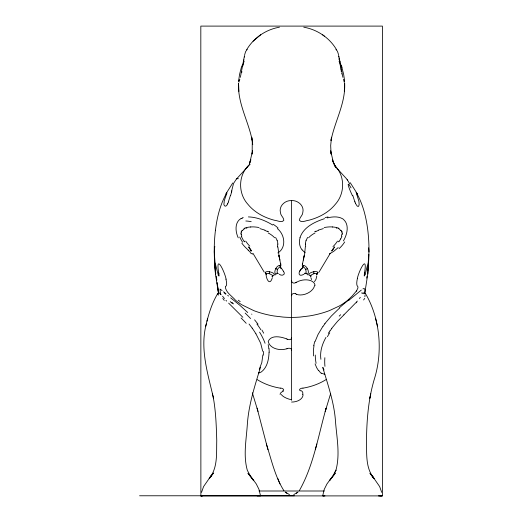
<?xml version="1.0" encoding="UTF-8"?>
<svg xmlns="http://www.w3.org/2000/svg" width="522" height="522" viewBox="0 0 522 522"><rect width="100%" height="100%" fill="white"/><g stroke="black" fill="none" stroke-linecap="round" stroke-linejoin="round"><path stroke-width="0.78" d="M269.052 352.174C268.83 359.267 267.303 367.501 261.268 371.964A38.948 16.508 49.7 0 1 258.86 372.865M291.615 295.772C291.446 293.677 294.049 292.946 295.654 293.749M291.615 337.708C291.667 339.868 288.823 340.031 287.368 339.254M277.861 244.074L277.397 247.036M262.873 354.98L261.79 362.666L259.258 369.263M344.311 91.422L344.651 83.102C345.708 103.363 334.719 121.228 331.02 140.562L331.503 137.201L330.68 145.553L331.092 154.094L330.654 150.845L333.565 163.216L332.37 159.745L335.613 167.047L333.688 163.353L335.548 166.492M269.215 273.495L269.482 271.61M218.398 290.682L218.47 289.919M305.344 246.873L304.659 253.542L303.275 260.041M280.738 268.112A4.822 2.506 -62.6 0 0 280.549 266.246L279.909 265.515L279.896 266.083A1.488 1.272 -62.7 0 0 280.027 266.579L280.386 267.081A3.38 1.723 -70 0 1 281.058 268.673M364.839 293.018L367.775 274.024L368.395 264.739M367.775 274.024L368.571 262.351M217.622 294.649L217.713 293.906M238.639 80.669L239.585 74.32L241.738 65.916M302.395 264.269L304.385 255.304L304.072 256.622M349.818 184.012L347.241 179.672M302.277 265.587L302.44 263.695M364.819 292.822C365.048 291.563 365.426 287.093 362.934 288.894M215.455 230.202C216.995 217.596 220.056 204.97 226.248 193.786M342.08 233.504L342.047 231.925M364.382 273.782L364.219 276.04L364.845 275.081M244.42 55.998L240.348 77.341M365.648 293.873C379.833 318.094 383.187 350.986 374.339 379.089C368.349 399.095 366.738 419.988 366.477 440.77C366.855 453.442 365.296 467.966 374.046 478.446L372.173 475.79L379.651 486.569L381.693 492.344M206.314 323.868C199.6 348.885 208.069 374.339 213.602 398.691L212.428 393.797M313.996 345.681L313.376 350.386L313.468 355.939M364.545 272.895C367.827 253.15 358.934 270.761 357.329 278.467M241.784 72.33L241.921 71.618M324.997 495.893L322.674 495.893L324.279 489.297L326.948 483.959L332.977 475.686L336.011 470.12L334.648 472.978M244.668 54.725L245.634 51.554L247.18 49.512M205.753 326.263C208.363 314.818 211.762 303.308 217.942 293.24M316.782 275.994L316.019 279.237L314.459 281.71M370.796 393.797L369.628 398.691L369.994 397.177M207.625 318.531L206.94 321.174M341.871 234.515L341.832 234.659A11.83 7.96 -77 0 1 341.518 235.663L341.408 236.061M241.184 231.925L241.151 233.504M299.282 490.739C313.657 465.454 318.211 435.818 326.152 408.132L325.206 411.493L330.654 393.51M231.363 192.129L233.543 183.418L236.133 179.496M315.275 449.736L316.867 443.981M230.47 195.319L228.336 201.949M239.8 79.298L239.317 80.877M201.538 492.344L203.58 486.569L211.058 475.79L209.185 478.446C217.935 467.966 216.376 453.442 216.754 440.77C216.349 426.2 215.86 411.545 213.237 397.177M260.491 367.299C254.756 385.98 248.694 404.739 247.337 424.373C246.364 439.576 243.082 455.458 247.35 470.394L250.253 475.686L256.282 483.959L258.951 489.297L260.556 495.893L257.15 495.893M299.974 237.68C303.543 227.05 314.629 221.954 324.534 218.659M335.881 470.394C340.435 453.938 336.475 436.47 335.372 419.779C333.891 401.842 327.888 384.805 322.831 367.671M315.138 341.395L318.068 334.439L322.909 326.335M365.087 274.455L368.212 262.586L368.976 251.982A378.933 252.1 0 0 0 367.788 230.202C366.222 217.596 363.181 204.97 356.983 193.786M299.53 271.662L301.631 268.491C298.016 271.584 297.808 277.763 304 274.22M272.393 277.613C269.77 286.728 265.881 278.631 266.044 273.489A1.488 1.344 -8.3 0 0 265.763 273.058L265.339 272.706L265.809 273.528A4.842 1.951 14.9 0 0 266.396 274.043M249.353 163.477L250.86 159.745L249.666 163.216L252.576 150.845L252.139 154.094L252.283 141.345L252.707 144.633L251.728 137.201L252.211 140.562C248.537 121.215 237.49 103.369 238.58 83.102L238.919 91.422M306.049 240.44L307.647 237.419M243.67 60.572L243.976 59.841M227.572 203.724C226.587 207.887 222.731 206.379 224.147 202.419C223.403 201.531 228.297 190.484 226.561 193.238M325.976 337.362C322.25 343.965 319.745 351.619 320.899 359.267M225.817 194.001L232.753 182.981M343.385 240.936C347.195 234.626 349.747 224.395 343.084 219.09A25.643 13.735 -66.9 0 0 342.589 218.751C337.956 216.115 332.273 216.728 327.294 217.896M246.665 49.773C253.555 37.858 265.926 29.539 279.453 27.19M330.289 253.281L319.014 272.145M328.292 333.375L329.871 330.941M356.715 290.545L357.962 287.89L357.766 286.356A7.432 2.101 -66.3 0 0 357.577 286.278A10.59 3.041 -71.5 0 1 357.42 278.415M338.902 241.144L338.439 241.849M331.718 251.075L333.14 248.974M334.491 247.03L331.92 250.723L334.576 247.01M356.356 291.074L352.148 296.091L347.763 300.196A59.841 44.677 0 0 1 339.326 305.996L329.375 310.636A83.69 62.483 0 0 1 309.278 315.947L300.215 317.063A81.269 60.669 0 0 1 291.615 317.409A81.269 60.669 0 0 1 283.015 317.063L273.946 315.967A83.69 62.483 0 0 1 253.842 310.649L242.104 304.933A59.652 44.54 0 0 1 235.468 300.196C232.303 296.248 225.217 292.203 225.406 286.402A7.21 2.036 65.5 0 1 225.667 286.304A10.564 2.851 69.3 0 0 225.928 279.12M331.209 478.426L329.473 480.736L335.281 473.213L331.209 478.426L331.457 478.106M331.614 328.462L337.493 321.382L343.946 314.857M359.43 298.499L360.31 297.351M324.795 323.718L331.313 316.064L339.404 308.195M249.94 164.221C238.13 174.133 237.634 193.036 247.891 204.285C254.664 212.637 264.641 217.811 274.944 220.382C277.587 220.493 281.821 223.135 283.811 220.382C283.89 217.472 280.614 215.716 280.49 212.754C278.631 206.236 284.875 200.291 291.211 200.605C297.625 199.952 304.47 205.609 302.819 212.382C302.799 215.508 299.387 217.361 299.419 220.382C301.69 223.259 306.238 220.304 309.161 220.16C319.144 217.517 328.762 212.402 335.339 204.285C345.159 193.421 345.283 175.281 334.289 165.213A47.789 35.679 0 0 1 336.142 167.262M302.173 268.673A3.38 1.723 70 0 1 302.845 267.081L303.151 266.67A1.514 1.298 62.7 0 0 303.334 266.083L303.321 265.515L302.682 266.253A4.822 2.506 62.6 0 0 302.492 268.112M357.348 301.083L356.441 302.101M247.937 166.492L236.779 178.707L238.391 178.707M348.97 309.768L355.802 302.773M338.217 247.572L333.656 251.402L329.434 253.881M253.085 41.218L260.752 34.706M293.769 494.595L298.108 491.985M361.302 290.088L348.683 300.418M296.359 493.349L297.664 492.357M363.841 293.762L365.028 293.207A30.824 3.98 -70.7 0 1 365.354 293.808M277.887 252.929C286.741 247.454 284.777 234.358 277.319 228.564M241.086 218.496C234.385 222.248 235.376 231.912 238.247 237.843M307.523 268.523L305.807 269.424M314.655 231.761L315.856 231.174M282.65 390.874C285.527 389.738 281.965 387.866 280.281 388.107M275.309 274.879L275.792 274.657M244.002 228.988L244.218 228.89A45.662 20.71 41.9 0 1 244.988 228.538M295.87 282.585C294.245 283.707 291.393 282.989 291.615 280.712M242.221 217.974L243.259 217.602M318.283 230.15L323.34 228.603M286.617 348.794C280.294 350.901 269.933 348.918 268.21 341.499C270.872 334.615 281.084 336.631 286.617 338.928M287.57 348.494C288.999 347.952 291.635 348.174 291.615 350.177M246.136 228.231L246.926 228.055M258.56 373.047L258.938 372.969M302.949 388.107C301.266 387.866 297.69 389.732 300.581 390.874M200.879 495.893L200.82 26.1L382.411 26.1L382.411 495.9L200.82 495.9L202.268 495.893M382.306 495.893L378.398 495.893M259.003 491L324.227 491M139.589 495.776L294.362 495.776M379.716 495.9L381.856 495.9M202.229 495.9L201.1 495.9M323.242 495.9L324.123 495.9M248.381 216.911C257.046 217.145 265.352 220.604 272.686 225.021M324.88 374.352L321.278 373.165M336.305 228.055L337.095 228.231M259.891 228.603L264.948 230.15M303.778 27.19C317.304 29.539 329.676 37.865 336.566 49.773M289.462 494.595L285.123 491.985M279.231 274.22C281.815 276.575 286.389 274.507 283.4 271.212M307.438 274.657L307.921 274.879M267.375 231.174L268.576 231.761M277.423 269.424L277.084 269.254M276.862 269.143L275.707 268.523M220.016 289.09L222.085 290.558M250.436 251.995L248.1 250.312M219.449 293.299L221.211 294.806M305.187 252.818L302.134 249.953M335.953 49.44L337.466 51.293L338.563 54.725M285.567 492.357L286.865 493.349M322.479 34.706L324.338 36.129M230.659 297.847L239.709 305.155L247.741 312.534M223.605 291.785L225.935 293.788M228.505 296.046L227.709 295.354M228.636 303.119L242.867 317.304M335.294 166.492L346.451 178.707M226.639 301.096L225.948 300.326M222.561 296.215L224.46 298.551M254.579 319.829L258.044 324.208M249.046 324.025L252.25 328.168M252.022 478.426L247.95 473.213L253.757 480.736L251.774 478.106M264.217 272.145L252.942 253.281M318.57 370.679L316.691 367.749L315.079 363.86M283.948 490.739C275.009 476.658 271.414 459.719 266.364 443.981M248.655 247.01L251.31 250.723L248.74 247.03M350.269 182.707L357.407 193.982M250.09 248.974L251.513 251.075M244.792 241.849L244.329 241.144M275.583 237.419L277.182 240.44M281.599 268.491L283.7 271.662M261.959 330.08L263.708 333.18M255.963 333.832L260.648 343.195L262.703 351.26M356.754 193.375L356.167 192.494L358.94 201.433L359.149 204.598L358.621 206.353L357.276 206.203L355.658 203.724M344.305 81.817L343.43 79.292M324.012 370.02L322.85 367.318M218.45 275.238L219.012 276.04L218.848 273.782M338.941 59.11L339.254 59.841M339.437 60.271L339.998 61.668M339.561 60.572L339.861 61.315M310.838 277.613L311.621 279.577M277.821 478.563L279.962 483.94M354.895 201.949L352.761 195.319M218.144 274.455L215.018 262.586L214.255 251.982A378.933 252.1 0 0 1 215.442 230.202M241.823 236.061L241.693 235.67A11.83 7.96 77 0 1 241.405 234.659L241.36 234.515M252.322 392.733L258.025 411.493M341.179 64.963L341.93 67.364M341.492 65.916L343.646 74.32L344.592 80.669M342.882 77.334L338.811 56.004M267.949 449.736L257.078 408.132M226.111 279.244C224.773 271.845 215.345 252.576 218.685 272.895M375.605 318.531L377.471 326.263M305.69 246.56L305.37 244.074M340.638 68.578L340.827 69.367M279.955 260.041L278.846 255.304L280.953 265.587M268.164 344.52L268.837 348.35M314.016 273.495L313.748 271.61M341.166 70.888L341.31 71.618M341.408 71.175L341.12 69.733M279.153 256.622L277.887 246.873M218.503 293.553L215.455 274.024L214.659 262.351M340.527 66.483L340.677 67.345M341.682 73.661L341.734 74.007M339.176 58.223L339.28 58.888M218.627 292.881L217.139 282.741L218.457 292.933M280.79 263.695L280.836 264.269M218.45 292.633L218.392 291.641M214.836 264.739L215.455 274.024M291.615 200.598L291.615 400.224M280.268 388.159A53.857 40.207 0 0 1 257.209 379.611M280.118 394.534A12.26 5.181 6.9 0 1 283.381 391.239M291.602 399.761A11.327 5.05 13.9 0 1 281.267 394.554M303.08 394.554A11.327 7.484 0 0 1 291.57 402.057M301.083 390.626A12.26 5.429 -14.7 0 1 302.519 394.586M326.022 379.611A53.857 40.207 0 0 1 302.962 388.159M214.823 246.43A67.684 50.53 0 0 0 214.294 251.982L214.294 254.423A378.274 251.663 0 0 0 215.318 269.587M216.839 280.092A378.274 251.663 0 0 1 216.193 276.158M215.814 273.528A378.274 251.663 0 0 1 215.638 272.216M368.617 247.813A67.684 50.53 0 0 1 368.937 251.982M368.93 254.423A378.274 251.663 0 0 1 367.834 270.246M367.038 276.158A378.274 251.663 0 0 1 366.725 278.122M226.359 193.434A7.947 0.822 -67 0 1 226.672 192.905M228.349 202.151A12.515 2.78 -77.8 0 1 227.572 203.932M231.872 190.889A12.221 0.568 -74.1 0 1 230.626 195.417M236.277 179.196A8.985 0.972 -55.3 0 1 236.942 178.4M356.826 193.597A8.228 0.79 66.6 0 1 357.055 194.008M352.487 195.815A11.438 1.155 64.8 0 1 348.246 185.056A11.438 1.155 64.8 0 1 351.052 187.894M355.652 203.502A12.515 2.636 77.2 0 1 354.914 201.733M346.673 179.118A8.711 0.829 54.7 0 1 347.411 180.038M340.155 64.682A46.145 0.881 76.3 0 0 340.683 66.731A46.125 0.874 76.3 0 1 340.142 64.637M344.324 80.251A20.423 1.22 81.6 0 1 344.083 82.039M344.494 81.562A19.49 1.07 80.1 0 1 344.331 81.98M344.5 80.271A15.888 0.92 78.6 0 1 344.553 81.308M339.881 62.431A24.612 8.006 65.3 0 1 340.722 64.787M338.556 55.606A35.091 2.825 88 0 1 338.798 57.009M247.089 167.262A47.789 35.679 0 0 1 249.881 164.273M339.072 61.27A24.906 7.582 65.7 0 1 340.598 65.491M243.095 64.597A46.119 0.874 -76.3 0 1 242.567 66.64M239.148 82.039A20.417 1.22 -81.6 0 1 238.906 80.244M238.678 81.301A15.888 0.92 -78.6 0 1 238.73 80.271M242.632 65.491A24.906 7.582 -65.7 0 1 244.159 61.27M244.44 57.022A35.163 2.838 -88 0 1 244.674 55.652M365.054 274.05A7.797 1.559 -80 0 1 364.832 274.67M364.5 273.619A7.595 0.94 -77.7 0 1 364.656 272.804M356.741 290.676A8.587 3.302 -70.7 0 1 356.376 291.211M296.561 282.148A7.504 5.455 -1.5 0 1 295.824 282.532M296.633 282.213A11.53 6.923 -10.5 0 1 314.877 284.666A10.929 7.04 -21.6 0 1 315.02 285.547M314.57 285.606A11.497 7.399 -21.8 0 1 307.497 293.286A11.497 7.399 -21.8 0 1 296.431 294.304M295.582 293.827A7.249 4.241 -0.3 0 1 296.522 294.186M300.085 237.686A21.709 16.567 -21.9 0 0 300.692 247.709A21.774 16.73 -22.2 0 0 302.075 249.81M344.722 241.895A32.553 30.53 87.2 0 1 339.065 248.642M325.154 217.648A32.866 12.502 -32.2 0 1 328.005 216.93M324.182 227.54A28.475 10.251 -25 0 1 332.658 226.979M315.914 231.468A19.771 10.081 -29.9 0 1 318.276 230.47M308.606 237.751A13.853 8.15 -31.1 0 1 315.047 232.982M305.416 244.068A14.603 11.236 -24.5 0 1 306.127 240.446M337.506 241.112A30.994 27.333 -76.8 0 1 332.971 246.625M340.631 238.867A23.62 21.422 -88.9 0 1 339.189 241.379M341.89 236.29A21.121 18.466 -84 0 1 340.696 238.932M342.347 233.51A6.819 3.915 -76.7 0 1 342.119 234.593M341.923 231.729A8.163 3.55 -68.3 0 1 342.001 231.99M341.381 230.933A10.584 4.496 -69.7 0 1 341.806 231.905M340.964 230.287A12.28 5.657 -60.7 0 1 341.271 230.711M339.274 228.917A31.242 14.623 -56.7 0 1 340.664 230.646M338.243 228.538A45.662 20.71 -41.9 0 1 339.039 228.864M337.558 227.722A41.055 18.531 -41.2 0 1 338.608 228.166M332.494 226.992A42.302 16.384 -29 0 1 336.866 227.618M309.259 275.205A4.548 1.651 -14.3 0 1 309.605 273.411A4.548 1.651 -14.3 0 1 313.696 271.799M313.735 271.688A4.639 1.873 -12.7 0 1 317.97 272.693M311.092 275.486A4.62 1.853 -10.5 0 1 309.481 275.114M310.544 276.49A3.38 1.142 -21.2 0 1 313.937 273.763M314.009 273.593A3.393 1.396 -13.2 0 1 317.135 274.083M311.066 276.412A3.419 1.318 -13.3 0 1 310.851 276.34M316.528 274.898A3.367 1.259 -21.8 0 0 317.056 274.109L317.154 273.587A1.514 1.37 8.3 0 1 317.461 273.058L317.891 272.706L317.422 273.528A4.842 1.951 -14.9 0 1 316.593 274.207M306.323 273.75A4.541 2.179 62.8 0 0 308.313 272.738A4.541 2.179 62.8 0 0 307.386 268.615A4.633 2.382 60.4 0 0 303.308 265.496M306.277 273.528A4.626 2.316 58.3 0 1 305.579 273.117M305.611 269.561A3.38 1.592 70.5 0 1 304.796 273.645M302.851 267.107A3.38 1.781 60.5 0 1 305.729 269.456M304.744 273.319A3.419 1.683 61.2 0 1 304.509 273.189M250.573 226.979A28.475 10.251 25 0 1 259.049 227.54M264.954 230.47A19.771 10.081 29.9 0 1 267.316 231.468M268.184 232.982A13.853 8.15 31.1 0 1 274.624 237.751M277.104 240.446A14.603 11.236 24.5 0 1 277.815 244.068M249.803 246.169A30.994 27.333 76.8 0 1 245.725 241.112M244.042 241.379A23.62 21.422 88.9 0 1 242.6 238.867A21.121 18.466 84 0 1 241.34 236.29M241.112 234.593A6.819 3.915 76.7 0 1 240.883 233.51M241.229 231.99A8.163 3.55 68.3 0 1 241.308 231.729M241.418 231.905A10.584 4.496 69.7 0 1 241.849 230.933M241.96 230.711A12.28 5.657 60.7 0 1 242.267 230.287M242.567 230.646A31.242 14.623 56.7 0 1 243.957 228.917M244.622 228.166A41.055 18.531 41.2 0 1 245.673 227.722M246.364 227.618A42.302 16.384 29 0 1 250.736 226.992M245.816 220.995A44.005 19.484 37.1 0 1 251.212 221.687M241.131 218.568A39.705 21.187 58.1 0 1 242.306 218.144M242.658 242.273A27.333 20.906 71.3 0 1 239.748 237.047M248.309 250.005A35.3 32.083 82.3 0 1 241.823 243.121M252.628 254.103A31.268 28.214 77.4 0 1 250.097 252.694M273.123 224.29A20.149 12.939 32.1 0 1 278.082 228.081M278.435 273.645A3.38 1.592 -70.5 0 1 277.619 269.561M277.502 269.456A3.38 1.781 -60.5 0 1 280.379 267.107M276.908 273.75A4.541 2.179 -62.8 0 1 274.918 272.738A4.541 2.179 -62.8 0 1 275.844 268.615M275.786 268.562A4.633 2.382 -60.4 0 1 279.923 265.496M277.652 273.117A4.626 2.316 -58.3 0 1 276.954 273.528M269.293 273.763A3.38 1.142 21.2 0 1 272.686 276.49M266.096 274.083A3.393 1.396 13.2 0 1 269.221 273.593M272.38 276.34A3.419 1.318 13.3 0 1 271.929 276.464M269.535 271.799A4.548 1.651 14.3 0 1 273.626 273.411A4.548 1.651 14.3 0 1 273.972 275.205M265.261 272.693A4.639 1.873 12.7 0 1 269.496 271.688M273.75 275.114A4.62 1.853 10.5 0 1 272.543 275.446M266.572 274.761A3.367 1.259 21.8 0 1 266.174 274.109M218.444 275.727A7.53 1.742 81.8 0 1 218.105 274.977M218.79 272.986A7.595 1.109 77.4 0 1 218.966 273.939M287.413 339.202A7.478 4.496 1.2 0 1 286.676 338.889M286.735 348.866A7.275 3.373 0.1 0 1 287.674 348.579M218.457 291.785A52.076 6.238 68.2 0 1 218.45 290.8M220.662 294.421A40.07 4.802 68.3 0 1 220.18 289.469M224.088 292.712A58.334 2.838 45.6 0 1 225.856 294.232M251.878 314.296A47.097 0.483 42.3 0 1 251.65 314.087M240.211 301.644A50.667 5.879 32.6 0 1 238.247 300.176M245.157 313.076A32.814 6.016 42.7 0 1 250.573 318.557M256.889 323.979A60.16 22.426 37.6 0 1 260.83 329.728M259.591 332.123A80.695 32.808 35.3 0 1 265.065 343.274M268.993 348.415A104.57 47.306 29.8 0 1 269.169 352.226M218.287 295.178A36.207 4.665 68.5 0 1 219.149 292.542M222.777 298.493A50.014 6.218 62.8 0 1 224.258 300.385M233.471 303.902A46.562 7.595 37.3 0 1 231.866 302.29M232.27 303.419A45.871 14.342 24.6 0 1 230.215 301.599M241.053 317.957A29.884 6.434 43.2 0 1 246.208 323.327M252.185 328.149A53.87 19.516 39.9 0 1 255.891 333.806M263.375 351.404A95.258 47.913 16.9 0 1 263.29 355.084M321.193 373.256A61.544 26.27 -49 0 1 318.785 370.457M316.104 363.292A157.735 69.961 -33.4 0 1 315.281 355.051M313.748 345.766A85.693 38.726 -29.9 0 1 314.838 341.486M323.105 326.283A53.609 20.156 -37.1 0 1 324.991 323.686M339.3 307.908A22.407 2.819 -42.5 0 1 349.401 299.524M339.215 316.104A65.27 2.695 -44.5 0 1 340.683 314.714M324.958 366.353A142.858 69.093 -30.8 0 1 324.867 357.714M327.398 336.703A61.87 19.882 -42.5 0 1 329.76 332.808M330.08 330.889A47.332 17.617 -39.5 0 1 331.822 328.429M348.683 309.951A19.51 1.67 -44.1 0 1 343.854 314.831M356.807 302.121A39.711 17.865 -12.4 0 1 356.174 302.806M364.995 295.047A47.398 10.544 -33.1 0 1 364.865 296.724M361.518 293.038A45.375 8.789 -72.8 0 1 362.464 292.94M362.705 293.592A57.303 6.447 -61.9 0 1 364.447 292.594M363.593 299.967A45.225 6.166 -66.3 0 1 364.748 298.408M213.426 473.089L209.629 478.093L213.426 473.089M373.869 478.406L370.033 473.252L373.869 478.406"/></g></svg>
